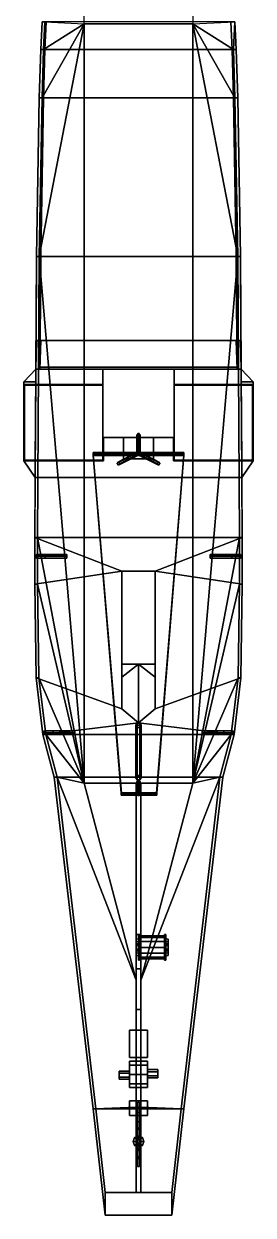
# Model space of a CAD drawing. Extents: x -5 to 5, y -40.2 to 40.4.
# Drawn here: x -5 to 5, y -40.2 to 12.2 of the extents above; entities that cross this region are included whole.
import ezdxf

# ---------------------------------------------------------------- set-up
doc = ezdxf.new("R2010")
doc.units = 0
doc.layers.get('0').update_dxf_attribs({"linetype": 'CONTINUOUS'})

msp = doc.modelspace()

# ---------------------------------------------------------------- linework, layer by layer
for points in [[(-2.39, 12.2, -3.11), (-2.39, 14.03, -2.84), (2.39, 14.03, -2.84), (2.39, 12.2, -3.11)], [(-2.39, 12.2, -3.11), (-2.39, -21.2, -3.26), (-2.39, -21.2, -3.26), (-4.36, 1.97)], [(-2.39, 12.2, -3.11), (-4.36, 1.97), (-4.36, 1.97), (-4.24, 8.94)], [(-4.12, 12.29), (-4.18, 11.07), (-4.3, 11.07, 2.47), (-4.24, 12.29, 2.54)], [(-4.24, 12.29, 3.49), (-4.24, 12.29, 2.54), (-4.3, 11.07, 2.47), (-4.3, 11.07, 3.36)], [(-4.12, 11.07, 3.36), (-4.06, 12.29, 3.49), (-4.24, 12.29, 3.49), (-4.3, 11.07, 3.36)], [(-2.39, 12.2, -3.11), (-4.24, 8.94), (-4.24, 8.94), (-4.18, 11.07)], [(-2.39, 12.2, -3.11), (-4.18, 11.07), (-4.18, 11.07), (-4.12, 12.29)], [(-4.06, 12.29, 2.54), (-4.12, 11.07, 2.47), (4.12, 11.07, 2.47), (4.06, 12.29, 2.54)], [(-4.12, 11.07, 2.47), (-4.06, 12.29, 2.54), (-4.06, 12.29, 3.49), (-4.12, 11.07, 3.36)], [(-2.39, -21.2, -3.26), (-2.39, 12.2, -3.11), (2.39, 12.2, -3.11), (2.39, -21.2, -3.26)], [(4.24, 12.29), (4.18, 11.07), (2.39, 12.2, -3.11)], [(4.36, 1.97), (2.39, -21.2, -3.26), (2.39, 12.2, -3.11)], [(4.24, 8.94), (4.36, 1.97), (2.39, 12.2, -3.11)], [(4.18, 11.07), (4.24, 8.94), (2.39, 12.2, -3.11)], [(4.06, 12.29, 3.49), (4.06, 12.29, 2.54), (4.12, 11.07, 2.47), (4.12, 11.07, 3.36)], [(4.3, 11.07, 3.36), (4.24, 12.29, 3.49), (4.06, 12.29, 3.49), (4.12, 11.07, 3.36)], [(4.3, 11.07, 2.47), (4.18, 11.07), (4.24, 12.29), (4.24, 12.29, 2.54)], [(4.3, 11.07, 2.47), (4.24, 12.29, 2.54), (4.24, 12.29, 3.49), (4.3, 11.07, 3.36)], [(-4.18, 11.07), (-4.24, 8.94), (-4.36, 8.94, 2.47), (-4.3, 11.07, 2.47)], [(-4.18, 8.94, 3.36), (-4.12, 11.07, 3.36), (-4.3, 11.07, 3.36), (-4.36, 8.94, 3.36)], [(-4.3, 11.07, 3.36), (-4.3, 11.07, 2.47), (-4.36, 8.94, 2.47), (-4.36, 8.94, 3.36)], [(-4.12, 11.07, 2.47), (-4.18, 8.94, 2.47), (4.18, 8.94, 2.47), (4.12, 11.07, 2.47)], [(-4.18, 8.94, 2.47), (-4.12, 11.07, 2.47), (-4.12, 11.07, 3.36), (-4.18, 8.94, 3.36)], [(4.36, 8.94, 3.36), (4.3, 11.07, 3.36), (4.12, 11.07, 3.36), (4.18, 8.94, 3.36)], [(4.12, 11.07, 3.36), (4.12, 11.07, 2.47), (4.18, 8.94, 2.47), (4.18, 8.94, 3.36)], [(4.36, 8.94, 2.47), (4.24, 8.94), (4.18, 11.07), (4.3, 11.07, 2.47)], [(4.36, 8.94, 2.47), (4.3, 11.07, 2.47), (4.3, 11.07, 3.36), (4.36, 8.94, 3.36)], [(-4.24, 8.94), (-4.36, 1.97), (-4.48, 1.97, 2.47), (-4.36, 8.94, 2.47)], [(-4.36, 8.94, 3.36), (-4.36, 8.94, 2.47), (-4.48, 1.97, 2.47), (-4.48, 1.97, 3.36)], [(-4.3, 1.97, 3.36), (-4.18, 8.94, 3.36), (-4.36, 8.94, 3.36), (-4.48, 1.97, 3.36)], [(-4.18, 8.94, 2.47), (-4.3, 1.97, 2.47), (4.3, 1.97, 2.47), (4.18, 8.94, 2.47)], [(-4.3, 1.97, 2.47), (-4.18, 8.94, 2.47), (-4.18, 8.94, 3.36), (-4.3, 1.97, 3.36)], [(4.48, 1.97, 3.36), (4.36, 8.94, 3.36), (4.18, 8.94, 3.36), (4.3, 1.97, 3.36)], [(4.18, 8.94, 3.36), (4.18, 8.94, 2.47), (4.3, 1.97, 2.47), (4.3, 1.97, 3.36)], [(4.48, 1.97, 2.47), (4.36, 1.97), (4.24, 8.94), (4.36, 8.94, 2.47)], [(4.48, 1.97, 2.47), (4.36, 8.94, 2.47), (4.36, 8.94, 3.36), (4.48, 1.97, 3.36)], [(-4.36, 1.97), (-4.44, -10.4), (-4.56, -10.4, 2.47), (-4.48, 1.97, 2.47)], [(-4.324, -1.73, 3.36), (-4.3, 1.97, 3.36), (-4.48, 1.97, 3.36), (-4.504, -1.73, 3.36)], [(-4.48, 1.97, 3.36), (-4.48, 1.97, 2.47), (-4.504, -1.73, 2.47), (-4.504, -1.73, 3.36)], [(-4.36, 1.97), (-2.39, -21.2, -3.26), (-2.39, -21.2, -3.26), (-4.44, -10.4)], [(-4.324, -1.73, 2.47), (-4.3, 1.97, 2.47), (-4.3, 1.97, 3.36), (-4.324, -1.73, 3.36)], [(-4.3, 1.97, 2.47), (-4.324, -1.73, 2.47), (4.324, -1.73, 2.47), (4.3, 1.97, 2.47)], [(4.44, -10.4), (2.39, -21.2, -3.26), (4.36, 1.97)], [(4.3, 1.97, 3.36), (4.3, 1.97, 2.47), (4.324, -1.73, 2.47), (4.324, -1.73, 3.36)], [(4.504, -1.73, 3.36), (4.48, 1.97, 3.36), (4.3, 1.97, 3.36), (4.324, -1.73, 3.36)], [(4.56, -10.4, 2.47), (4.44, -10.4), (4.36, 1.97), (4.48, 1.97, 2.47)], [(4.504, -1.73, 2.47), (4.48, 1.97, 2.47), (4.48, 1.97, 3.36), (4.504, -1.73, 3.36)], [(-4.48, -1.73, 3.36), (-4.504, -1.73, 2.47), (-4.511, -2.9, 2.47), (-4.511, -2.99, 4.05)], [(-4.331, -2.99, 4.05), (-4.3, -1.73, 3.36), (-4.48, -1.73, 3.36), (-4.511, -2.99, 4.05)], [(-4.504, -1.73, 3.36), (-4.504, -1.73, 2.47), (-4.324, -1.73, 2.47), (-4.324, -1.73, 3.36)], [(-4.324, -1.73, 2.47), (-4.331, -2.9, 2.47), (4.331, -2.9, 2.47), (4.324, -1.73, 2.47)], [(-4.331, -2.9, 2.47), (-4.324, -1.73, 2.47), (-4.3, -1.73, 3.36), (-4.331, -2.99, 4.05)], [(4.3, -1.73, 3.36), (4.324, -1.73, 2.47), (4.331, -2.9, 2.47), (4.331, -2.99, 4.05)], [(4.511, -2.99, 4.05), (4.48, -1.73, 3.36), (4.3, -1.73, 3.36), (4.331, -2.99, 4.05)], [(4.324, -1.73, 3.36), (4.324, -1.73, 2.47), (4.504, -1.73, 2.47), (4.504, -1.73, 3.36)], [(4.511, -2.9, 2.47), (4.504, -1.73, 2.47), (4.48, -1.73, 3.36), (4.511, -2.99, 4.05)], [(-5.04, -3.54, 4.4), (-4.511, -2.99, 4.4), (-4.511, -2.99, 4.4), (-4.515, -3.54, 4.4)], [(-4.511, -2.99, 4.48), (-4.511, -2.99, 4.4), (-5.04, -3.54, 4.4), (-5.04, -3.54, 4.48)], [(-4.515, -3.54, 4.48), (-4.511, -2.99, 4.48), (-4.511, -2.99, 4.48), (-5.04, -3.54, 4.48)], [(-4.511, -2.99, 4.05), (-4.511, -2.9, 2.47), (-4.543, -7.75, 2.47), (-4.543, -7.75, 4.4)], [(4.543, -7.75, 4.48), (4.511, -2.99, 4.48), (-4.511, -2.99, 4.48), (-4.543, -7.75, 4.48)], [(-4.543, -7.75, 4.4), (-4.511, -2.99, 4.4), (-4.511, -2.99, 4.05), (-4.543, -7.75, 4.4)], [(4.511, -2.99, 4.48), (4.511, -2.99, 4.05), (-4.511, -2.99, 4.05), (-4.511, -2.99, 4.48)], [(4.331, -2.99, 4.05), (4.331, -2.9, 2.47), (-4.331, -2.9, 2.47), (-4.331, -2.99, 4.05)], [(1.57, -5.99, 8.31), (1.57, -2.99, 8.31), (-1.57, -2.99, 8.31), (-1.57, -5.99, 8.31)], [(-1.57, -2.99, 8.31), (-1.57, -2.99, 4.48), (-1.57, -5.99, 4.48), (-1.57, -5.99, 8.31)], [(1.57, -2.99, 8.31), (1.57, -2.99, 4.48), (-1.57, -2.99, 4.48), (-1.57, -2.99, 8.31)], [(1.57, -5.99, 4.48), (1.57, -2.99, 4.48), (1.57, -2.99, 8.31), (1.57, -5.99, 8.31)], [(4.543, -7.75, 2.47), (4.511, -2.9, 2.47), (4.511, -2.99, 4.05), (4.543, -7.75, 4.4)], [(4.543, -7.75, 4.4), (4.511, -2.99, 4.05), (4.511, -2.99, 4.4), (4.543, -7.75, 4.4)], [(5.04, -3.54, 4.48), (4.511, -2.99, 4.48), (4.511, -2.99, 4.48), (4.515, -3.54, 4.48)], [(4.515, -3.54, 4.4), (4.511, -2.99, 4.4), (4.511, -2.99, 4.4), (5.04, -3.54, 4.4)], [(4.511, -2.99, 4.4), (4.511, -2.99, 4.48), (5.04, -3.54, 4.48), (5.04, -3.54, 4.4)], [(-5.04, -3.54, 4.48), (-5.04, -3.54, 4.4), (-5.04, -7.02, 4.4), (-5.04, -7.02, 4.48)], [(-4.538, -7.02, 4.48), (-4.515, -3.54, 4.48), (-5.04, -3.54, 4.48), (-5.04, -7.02, 4.48)], [(-5.04, -7.02, 4.4), (-5.04, -3.54, 4.4), (-4.515, -3.54, 4.4), (-4.538, -7.02, 4.4)], [(5.04, -7.02, 4.48), (5.04, -3.54, 4.48), (4.515, -3.54, 4.48), (4.538, -7.02, 4.48)], [(4.538, -7.02, 4.4), (4.515, -3.54, 4.4), (5.04, -3.54, 4.4), (5.04, -7.02, 4.4)], [(5.04, -3.54, 4.4), (5.04, -3.54, 4.48), (5.04, -7.02, 4.48), (5.04, -7.02, 4.4)], [(-1.57, -3.7, 4.99), (-1.57, -3.67, 4.99), (-5.04, -3.67, 4.99), (-5.01, -3.7, 4.99)], [(-1.57, -3.67, 4.99), (-1.57, -3.67, 4.48), (-5.04, -3.67, 4.48), (-5.04, -3.67, 4.99)], [(-5.04, -3.67, 4.99), (-5.04, -3.67, 4.48), (-5.04, -7.02, 4.48), (-5.04, -7.02, 4.99)], [(-5.01, -3.7, 4.99), (-5.04, -3.67, 4.99), (-5.04, -7.02, 4.99), (-5.01, -6.99, 4.99)], [(-5.01, -3.7, 4.99), (-5.01, -3.7, 4.48), (-1.57, -3.7, 4.48), (-1.57, -3.7, 4.99)], [(-5.01, -6.99, 4.99), (-5.01, -6.99, 4.48), (-5.01, -3.7, 4.48), (-5.01, -3.7, 4.99)], [(1.57, -3.67, 4.48), (1.57, -3.67, 4.99), (5.04, -3.67, 4.99), (5.04, -3.67, 4.48)], [(5.01, -3.7, 4.99), (5.04, -3.67, 4.99), (1.57, -3.67, 4.99), (1.57, -3.7, 4.99)], [(5.01, -3.7, 4.48), (5.01, -3.7, 4.99), (1.57, -3.7, 4.99), (1.57, -3.7, 4.48)], [(5.01, -6.99, 4.99), (5.04, -7.02, 4.99), (5.04, -3.67, 4.99), (5.01, -3.7, 4.99)], [(5.01, -6.99, 4.48), (5.01, -6.99, 4.99), (5.01, -3.7, 4.99), (5.01, -3.7, 4.48)], [(5.04, -3.67, 4.48), (5.04, -3.67, 4.99), (5.04, -7.02, 4.99), (5.04, -7.02, 4.48)], [(-1.57, -5.99, 8.31), (-1.57, -5.99, 4.48), (-0.66, -5.99, 4.48), (-0.66, -5.99, 8.31)], [(-1.54, -5.99, 4.99), (-1.57, -5.99, 4.99), (-1.57, -6.99, 4.99), (-1.54, -7.02, 4.99)], [(-1.57, -5.99, 4.99), (-1.57, -5.99, 4.48), (-1.57, -6.99, 4.48), (-1.57, -6.99, 4.99)], [(-1.54, -7.02, 4.99), (-1.54, -7.02, 4.48), (-1.54, -5.99, 4.48), (-1.54, -5.99, 4.99)], [(-0.66, -5.99, 8.31), (-0.66, -5.99, 4.48), (-0.66, -6.94, 4.48), (-0.66, -6.94, 8.31)], [(0.66, -6.94, 8.31), (0.66, -5.99, 8.31), (-0.66, -5.99, 8.31), (-0.66, -6.94, 8.31)], [(-0.035, -5.819, 8.31), (-0.07, -5.88, 8.31), (-0.07, -6.68, 14.68), (-0.035, -6.619, 14.68)], [(-0.07, -5.88, 8.31), (-0.035, -5.941, 8.31), (-0.035, -6.741, 14.68), (-0.07, -6.68, 14.68)], [(0.035, -5.819, 8.31), (-0.035, -5.819, 8.31), (-0.035, -6.619, 14.68), (0.035, -6.619, 14.68)], [(-0.035, -5.941, 8.31), (0.035, -5.941, 8.31), (0.035, -6.741, 14.68), (-0.035, -6.741, 14.68)], [(0.07, -5.88, 8.31), (0.035, -5.819, 8.31), (0.035, -6.619, 14.68), (0.07, -6.68, 14.68)], [(0.035, -5.941, 8.31), (0.07, -5.88, 8.31), (0.07, -6.68, 14.68), (0.035, -6.741, 14.68)], [(0.66, -5.99, 8.31), (0.66, -5.99, 4.48), (1.57, -5.99, 4.48), (1.57, -5.99, 8.31)], [(0.66, -6.94, 4.48), (0.66, -5.99, 4.48), (0.66, -5.99, 8.31), (0.66, -6.94, 8.31)], [(1.54, -7.02, 4.48), (1.54, -7.02, 4.99), (1.54, -5.99, 4.99), (1.54, -5.99, 4.48)], [(1.54, -7.02, 4.99), (1.57, -6.99, 4.99), (1.57, -5.99, 4.99), (1.54, -5.99, 4.99)], [(1.57, -5.99, 4.48), (1.57, -5.99, 4.99), (1.57, -6.99, 4.99), (1.57, -6.99, 4.48)], [(-2, -6.66, 13.7), (-2, -6.72, 13.76), (2, -6.72, 13.76), (2, -6.66, 13.7)], [(-2, -6.72, 13.64), (-2, -6.66, 13.7), (2, -6.66, 13.7), (2, -6.72, 13.64)], [(-2, -6.66, 13.7), (-2, -6.72, 13.64), (-2, -6.78, 13.7), (-2, -6.72, 13.76)], [(-2, -6.72, 13.76), (-2, -6.78, 13.7), (2, -6.78, 13.7), (2, -6.72, 13.76)], [(-2, -6.78, 13.7), (-2, -6.72, 13.64), (2, -6.72, 13.64), (2, -6.78, 13.7)], [(-0.76, -21.64, 9.59), (-0.75, -21.64, 9.6), (-1.99, -6.77, 13.709), (-2, -6.77, 13.7)], [(-0.75, -21.64, 9.58), (-0.76, -21.64, 9.59), (-2, -6.77, 13.7), (-1.99, -6.77, 13.691)], [(-0.75, -21.64, 9.6), (-0.75, -21.64, 9.58), (-1.99, -6.77, 13.691), (-1.99, -6.77, 13.709)], [(-0.915, -7.079, 4.48), (-0.95, -7.14, 4.48), (-0.14, -6.72, 13.7), (-0.105, -6.659, 13.7)], [(-0.95, -7.14, 4.48), (-0.915, -7.201, 4.48), (-0.105, -6.781, 13.7), (-0.14, -6.72, 13.7)], [(-0.845, -7.079, 4.48), (-0.915, -7.079, 4.48), (-0.105, -6.659, 13.7), (-0.035, -6.659, 13.7)], [(-0.915, -7.201, 4.48), (-0.845, -7.201, 4.48), (-0.035, -6.781, 13.7), (-0.105, -6.781, 13.7)], [(-0.81, -7.14, 4.48), (-0.845, -7.079, 4.48), (-0.035, -6.659, 13.7), (0, -6.72, 13.7)], [(-0.845, -7.201, 4.48), (-0.81, -7.14, 4.48), (0, -6.72, 13.7), (-0.035, -6.781, 13.7)], [(-0.07, -6.68, 14.68), (0.07, -6.68, 14.68), (0.035, -6.619, 14.68), (-0.035, -6.619, 14.68)], [(-0.035, -6.741, 14.68), (0.035, -6.741, 14.68), (0.07, -6.68, 14.68), (-0.07, -6.68, 14.68)], [(0.845, -7.079, 4.48), (0.81, -7.14, 4.48), (0, -6.72, 13.7), (0.035, -6.659, 13.7)], [(0.81, -7.14, 4.48), (0.845, -7.201, 4.48), (0.035, -6.781, 13.7), (0, -6.72, 13.7)], [(0.915, -7.079, 4.48), (0.845, -7.079, 4.48), (0.035, -6.659, 13.7), (0.105, -6.659, 13.7)], [(0.845, -7.201, 4.48), (0.915, -7.201, 4.48), (0.105, -6.781, 13.7), (0.035, -6.781, 13.7)], [(0.95, -7.14, 4.48), (0.915, -7.079, 4.48), (0.105, -6.659, 13.7), (0.14, -6.72, 13.7)], [(0.915, -7.201, 4.48), (0.95, -7.14, 4.48), (0.14, -6.72, 13.7), (0.105, -6.781, 13.7)], [(0.79, -21.64, 9.59), (0.8, -21.64, 9.6), (2, -6.77, 13.709), (1.99, -6.77, 13.7)], [(0.8, -21.64, 9.58), (0.79, -21.64, 9.59), (1.99, -6.77, 13.7), (2, -6.77, 13.691)], [(0.8, -21.64, 9.6), (0.8, -21.64, 9.58), (2, -6.77, 13.691), (2, -6.77, 13.709)], [(2, -6.72, 13.76), (2, -6.78, 13.7), (2, -6.72, 13.64), (2, -6.66, 13.7)], [(-1.54, -7.02, 4.99), (-1.57, -6.99, 4.99), (-5.01, -6.99, 4.99), (-5.04, -7.02, 4.99)], [(-4.543, -7.75, 4.4), (-5.04, -7.02, 4.4), (-4.538, -7.02, 4.4), (-4.543, -7.75, 4.4)], [(-5.04, -7.02, 4.48), (-5.04, -7.02, 4.4), (-4.543, -7.75, 4.4), (-4.543, -7.75, 4.48)], [(-4.543, -7.75, 4.48), (-4.538, -7.02, 4.48), (-5.04, -7.02, 4.48), (-4.543, -7.75, 4.48)], [(-5.04, -7.02, 4.99), (-5.04, -7.02, 4.48), (-1.54, -7.02, 4.48), (-1.54, -7.02, 4.99)], [(-1.57, -6.99, 4.99), (-1.57, -6.99, 4.48), (-5.01, -6.99, 4.48), (-5.01, -6.99, 4.99)], [(-0.66, -6.94, 8.31), (-0.66, -6.94, 4.48), (0.66, -6.94, 4.48), (0.66, -6.94, 8.31)], [(5.04, -7.02, 4.99), (5.01, -6.99, 4.99), (1.57, -6.99, 4.99), (1.54, -7.02, 4.99)], [(5.04, -7.02, 4.48), (5.04, -7.02, 4.99), (1.54, -7.02, 4.99), (1.54, -7.02, 4.48)], [(1.57, -6.99, 4.48), (1.57, -6.99, 4.99), (5.01, -6.99, 4.99), (5.01, -6.99, 4.48)], [(4.543, -7.75, 4.4), (4.538, -7.02, 4.4), (5.04, -7.02, 4.4), (4.543, -7.75, 4.4)], [(4.543, -7.75, 4.48), (5.04, -7.02, 4.48), (4.538, -7.02, 4.48), (4.543, -7.75, 4.48)], [(5.04, -7.02, 4.4), (5.04, -7.02, 4.48), (4.543, -7.75, 4.48), (4.543, -7.75, 4.4)], [(-4.543, -7.75, 2.47), (-4.56, -10.4, 2.47), (4.56, -10.4, 2.47), (4.543, -7.75, 2.47)], [(-4.543, -7.75, 4.4), (-4.543, -7.75, 2.47), (4.543, -7.75, 2.47), (4.543, -7.75, 4.4)], [(4.543, -7.75, 4.4), (4.543, -7.75, 4.48), (-4.543, -7.75, 4.48), (-4.543, -7.75, 4.4)], [(-4.44, -10.4), (-4.44, -12.45), (-4.56, -12.45, 2.47), (-4.56, -10.4, 2.47)], [(-4.56, -10.4, 2.47), (-0.73, -11.88, 2.47), (0.73, -11.88, 2.47), (4.56, -10.4, 2.47)], [(-4.56, -10.4, 2.47), (-4.56, -12.45, 2.47), (-0.73, -11.88, 2.47)], [(-4.44, -10.4), (-2.39, -21.2, -3.26), (-2.39, -21.2, -3.26), (-4.44, -12.45)], [(0.73, -11.88, 2.47), (0.73, -11.88, 2.47), (4.56, -12.45, 2.47), (4.56, -10.4, 2.47)], [(4.44, -12.45), (2.39, -21.2, -3.26), (4.44, -10.4)], [(4.56, -12.45, 2.47), (4.44, -12.45), (4.44, -10.4), (4.56, -10.4, 2.47)], [(-4.48, -11.14, 2.47), (-4.56, -11.22, 2.47), (-4.56, -11.22, 4.47), (-4.48, -11.14, 4.47)], [(-4.48, -11.14, 4.47), (-4.56, -11.22, 4.47), (-4.1, -11.22, 5.09), (-4.1, -11.14, 5.01)], [(-4.56, -11.22, 2.47), (-4.48, -11.3, 2.47), (-4.48, -11.3, 4.47), (-4.56, -11.22, 4.47)], [(-4.56, -11.22, 4.47), (-4.48, -11.3, 4.47), (-4.1, -11.3, 5.01), (-4.1, -11.22, 5.09)], [(-4.4, -11.22, 2.47), (-4.48, -11.14, 2.47), (-4.48, -11.14, 4.47), (-4.4, -11.22, 4.47)], [(-4.4, -11.22, 4.47), (-4.48, -11.14, 4.47), (-4.1, -11.14, 5.01), (-4.1, -11.22, 4.93)], [(-4.48, -11.3, 2.47), (-4.4, -11.22, 2.47), (-4.4, -11.22, 4.47), (-4.48, -11.3, 4.47)], [(-4.48, -11.3, 4.47), (-4.4, -11.22, 4.47), (-4.1, -11.22, 4.93), (-4.1, -11.3, 5.01)], [(-3.15, -11.14, 5.37), (-3.15, -11.22, 5.29), (-4.1, -11.22, 4.93), (-4.1, -11.14, 5.01)], [(-3.15, -11.22, 5.45), (-3.15, -11.14, 5.37), (-4.1, -11.14, 5.01), (-4.1, -11.22, 5.09)], [(-3.15, -11.3, 5.37), (-3.15, -11.22, 5.45), (-4.1, -11.22, 5.09), (-4.1, -11.3, 5.01)], [(-3.15, -11.22, 5.29), (-3.15, -11.3, 5.37), (-4.1, -11.3, 5.01), (-4.1, -11.22, 4.93)], [(-3.15, -11.3, 5.37), (-3.15, -11.22, 5.29), (-3.15, -11.14, 5.37), (-3.15, -11.22, 5.45)], [(3.15, -11.22, 5.29), (3.15, -11.14, 5.37), (4.1, -11.14, 5.01), (4.1, -11.22, 4.93)], [(3.15, -11.14, 5.37), (3.15, -11.22, 5.45), (4.1, -11.22, 5.09), (4.1, -11.14, 5.01)], [(3.15, -11.14, 5.37), (3.15, -11.22, 5.29), (3.15, -11.3, 5.37), (3.15, -11.22, 5.45)], [(3.15, -11.22, 5.45), (3.15, -11.3, 5.37), (4.1, -11.3, 5.01), (4.1, -11.22, 5.09)], [(3.15, -11.3, 5.37), (3.15, -11.22, 5.29), (4.1, -11.22, 4.93), (4.1, -11.3, 5.01)], [(4.56, -11.22, 4.47), (4.48, -11.14, 4.47), (4.1, -11.14, 5.01), (4.1, -11.22, 5.09)], [(4.48, -11.14, 4.47), (4.4, -11.22, 4.47), (4.1, -11.22, 4.93), (4.1, -11.14, 5.01)], [(4.4, -11.22, 4.47), (4.48, -11.3, 4.47), (4.1, -11.3, 5.01), (4.1, -11.22, 4.93)], [(4.48, -11.3, 4.47), (4.56, -11.22, 4.47), (4.1, -11.22, 5.09), (4.1, -11.3, 5.01)], [(4.48, -11.14, 2.47), (4.4, -11.22, 2.47), (4.4, -11.22, 4.47), (4.48, -11.14, 4.47)], [(4.4, -11.22, 2.47), (4.48, -11.3, 2.47), (4.48, -11.3, 4.47), (4.4, -11.22, 4.47)], [(4.56, -11.22, 2.47), (4.48, -11.14, 2.47), (4.48, -11.14, 4.47), (4.56, -11.22, 4.47)], [(4.48, -11.3, 2.47), (4.56, -11.22, 2.47), (4.56, -11.22, 4.47), (4.48, -11.3, 4.47)], [(-4.56, -12.45, 2.47), (-4.5, -16.57, 2.47), (-0.73, -17.93, 2.47), (-0.73, -11.88, 2.47)], [(-0.73, -11.88, 4.48), (-0.73, -11.88, 2.47), (-0.73, -17.93, 2.47), (-0.73, -17.93, 4.48)], [(0.73, -11.88, 4.48), (0.73, -11.88, 2.47), (-0.73, -11.88, 2.47), (-0.73, -11.88, 4.48)], [(0.73, -15.96, 4.48), (0.73, -11.88, 4.48), (-0.73, -11.88, 4.48), (-0.73, -15.96, 4.48)], [(0.73, -17.93, 2.47), (0.73, -11.88, 2.47), (0.73, -11.88, 4.48), (0.73, -17.93, 4.48)], [(0.73, -17.93, 2.47), (4.5, -16.57, 2.47), (4.56, -12.45, 2.47), (0.73, -11.88, 2.47)], [(-4.44, -12.45), (-4.38, -16.57), (-4.5, -16.57, 2.47), (-4.56, -12.45, 2.47)], [(-4.44, -12.45), (-2.39, -21.2, -3.26), (-2.39, -21.2, -3.26), (-4.38, -16.57)], [(4.38, -16.57), (2.39, -21.2, -3.26), (4.44, -12.45)], [(4.5, -16.57, 2.47), (4.38, -16.57), (4.44, -12.45), (4.56, -12.45, 2.47)], [(-0.73, -16.54, 7.33), (-0.73, -17.93, 7.33), (0, -18.55, 7.33), (0, -15.96, 7.33)], [(0, -15.96, 7.33), (0, -15.96, 4.48), (-0.73, -16.54, 4.48), (-0.73, -16.54, 7.33)], [(-0.73, -16.54, 4.48), (0, -15.96, 4.48), (-0.73, -15.96, 4.48)], [(0.73, -17.93, 7.33), (0.73, -16.54, 7.33), (0, -15.96, 7.33), (0, -18.55, 7.33)], [(0.73, -16.54, 7.33), (0.73, -16.54, 4.48), (0, -15.96, 4.48), (0, -15.96, 7.33)], [(0.73, -16.54, 4.48), (0.73, -15.96, 4.48), (0, -15.96, 4.48)], [(-4.5, -16.57, 2.47), (-4.2, -19.06, 2.47), (0, -18.55, 2.47), (-0.73, -17.93, 2.47)], [(-4.38, -16.57), (-4.08, -19.06), (-4.2, -19.06, 2.47), (-4.5, -16.57, 2.47)], [(-4.38, -16.57), (-2.39, -21.2, -3.26), (-2.39, -21.2, -3.26), (-4.08, -19.06)], [(-0.73, -16.54, 4.48), (-0.73, -17.93, 4.48), (-0.73, -17.93, 7.33), (-0.73, -16.54, 7.33)], [(0, -18.55, 2.47), (4.2, -19.06, 2.47), (4.5, -16.57, 2.47), (0.73, -17.93, 2.47)], [(0.73, -17.93, 4.48), (0.73, -16.54, 4.48), (0.73, -16.54, 7.33), (0.73, -17.93, 7.33)], [(4.08, -19.06), (2.39, -21.2, -3.26), (4.38, -16.57)], [(4.2, -19.06, 2.47), (4.08, -19.06), (4.38, -16.57), (4.5, -16.57, 2.47)], [(-0.73, -17.93, 7.33), (-0.73, -17.93, 2.47), (0, -18.55, 2.47), (0, -18.55, 7.33)], [(0, -18.55, 7.33), (0, -18.55, 2.47), (0.73, -17.93, 2.47), (0.73, -17.93, 7.33)], [(4.2, -19.06, 2.47), (0, -18.55, 2.47), (0, -18.55, 2.47), (-4.2, -19.06, 2.47)], [(-0.055, -20.865, 4.51), (-0.11, -20.96, 4.51), (-0.11, -18.65, 6.62), (-0.055, -18.555, 6.62)], [(-0.055, -18.555, 6.62), (-0.11, -18.65, 6.62), (-0.11, -18.65, 7.74), (-0.055, -18.555, 7.74)], [(-0.11, -18.65, 7.74), (0.11, -18.65, 7.74), (0.055, -18.555, 7.74), (-0.055, -18.555, 7.74)], [(-0.11, -20.96, 4.51), (-0.055, -21.055, 4.51), (-0.055, -18.745, 6.62), (-0.11, -18.65, 6.62)], [(-0.11, -18.65, 6.62), (-0.055, -18.745, 6.62), (-0.055, -18.745, 7.74), (-0.11, -18.65, 7.74)], [(-0.055, -18.745, 7.74), (0.055, -18.745, 7.74), (0.11, -18.65, 7.74), (-0.11, -18.65, 7.74)], [(0.055, -20.865, 4.51), (-0.055, -20.865, 4.51), (-0.055, -18.555, 6.62), (0.055, -18.555, 6.62)], [(0.055, -18.555, 6.62), (-0.055, -18.555, 6.62), (-0.055, -18.555, 7.74), (0.055, -18.555, 7.74)], [(-0.055, -21.055, 4.51), (0.055, -21.055, 4.51), (0.055, -18.745, 6.62), (-0.055, -18.745, 6.62)], [(-0.055, -18.745, 6.62), (0.055, -18.745, 6.62), (0.055, -18.745, 7.74), (-0.055, -18.745, 7.74)], [(0.11, -20.96, 4.51), (0.055, -20.865, 4.51), (0.055, -18.555, 6.62), (0.11, -18.65, 6.62)], [(0.11, -18.65, 6.62), (0.055, -18.555, 6.62), (0.055, -18.555, 7.74), (0.11, -18.65, 7.74)], [(0.055, -21.055, 4.51), (0.11, -20.96, 4.51), (0.11, -18.65, 6.62), (0.055, -18.745, 6.62)], [(0.055, -18.745, 6.62), (0.11, -18.65, 6.62), (0.11, -18.65, 7.74), (0.055, -18.745, 7.74)], [(-4.13, -18.9, 4.47), (-4.21, -18.98, 4.47), (-3.75, -18.98, 5.09), (-3.75, -18.9, 5.01)], [(-4.13, -18.9, 2.47), (-4.21, -18.98, 2.47), (-4.21, -18.98, 4.47), (-4.13, -18.9, 4.47)], [(-4.21, -18.98, 2.47), (-4.13, -19.06, 2.47), (-4.13, -19.06, 4.47), (-4.21, -18.98, 4.47)], [(-4.21, -18.98, 4.47), (-4.13, -19.06, 4.47), (-3.75, -19.06, 5.01), (-3.75, -18.98, 5.09)], [(3.7, -20.93, 4.28), (4.2, -19.06, 2.47), (-4.2, -19.06, 2.47), (-3.7, -20.93, 4.28)], [(-4.2, -19.06, 2.47), (-4.08, -19.06), (-3.58, -20.93), (-3.7, -20.93, 4.28)], [(-4.05, -18.98, 4.47), (-4.13, -18.9, 4.47), (-3.75, -18.9, 5.01), (-3.75, -18.98, 4.93)], [(-4.05, -18.98, 2.47), (-4.13, -18.9, 2.47), (-4.13, -18.9, 4.47), (-4.05, -18.98, 4.47)], [(-4.13, -19.06, 2.47), (-4.05, -18.98, 2.47), (-4.05, -18.98, 4.47), (-4.13, -19.06, 4.47)], [(-4.13, -19.06, 4.47), (-4.05, -18.98, 4.47), (-3.75, -18.98, 4.93), (-3.75, -19.06, 5.01)], [(-4.08, -19.06), (-2.39, -21.2, -3.26), (-2.39, -21.2, -3.26), (-3.58, -20.93)], [(-2.8, -18.9, 5.37), (-2.8, -18.98, 5.29), (-3.75, -18.98, 4.93), (-3.75, -18.9, 5.01)], [(-2.8, -18.98, 5.45), (-2.8, -18.9, 5.37), (-3.75, -18.9, 5.01), (-3.75, -18.98, 5.09)], [(-2.8, -19.06, 5.37), (-2.8, -18.98, 5.45), (-3.75, -18.98, 5.09), (-3.75, -19.06, 5.01)], [(-2.8, -18.98, 5.29), (-2.8, -19.06, 5.37), (-3.75, -19.06, 5.01), (-3.75, -18.98, 4.93)], [(-2.8, -19.06, 5.37), (-2.8, -18.98, 5.29), (-2.8, -18.9, 5.37), (-2.8, -18.98, 5.45)], [(3.58, -20.93), (2.39, -21.2, -3.26), (4.08, -19.06)], [(2.8, -18.9, 5.37), (2.8, -18.98, 5.29), (2.8, -19.06, 5.37), (2.8, -18.98, 5.45)], [(2.8, -18.98, 5.29), (2.8, -18.9, 5.37), (3.75, -18.9, 5.01), (3.75, -18.98, 4.93)], [(2.8, -18.9, 5.37), (2.8, -18.98, 5.45), (3.75, -18.98, 5.09), (3.75, -18.9, 5.01)], [(2.8, -18.98, 5.45), (2.8, -19.06, 5.37), (3.75, -19.06, 5.01), (3.75, -18.98, 5.09)], [(2.8, -19.06, 5.37), (2.8, -18.98, 5.29), (3.75, -18.98, 4.93), (3.75, -19.06, 5.01)], [(3.58, -20.93), (4.08, -19.06), (4.2, -19.06, 2.47), (3.7, -20.93, 4.28)], [(4.21, -18.98, 4.47), (4.13, -18.9, 4.47), (3.75, -18.9, 5.01), (3.75, -18.98, 5.09)], [(4.13, -18.9, 4.47), (4.05, -18.98, 4.47), (3.75, -18.98, 4.93), (3.75, -18.9, 5.01)], [(4.05, -18.98, 4.47), (4.13, -19.06, 4.47), (3.75, -19.06, 5.01), (3.75, -18.98, 4.93)], [(4.13, -19.06, 4.47), (4.21, -18.98, 4.47), (3.75, -18.98, 5.09), (3.75, -19.06, 5.01)], [(4.13, -18.9, 2.47), (4.05, -18.98, 2.47), (4.05, -18.98, 4.47), (4.13, -18.9, 4.47)], [(4.05, -18.98, 2.47), (4.13, -19.06, 2.47), (4.13, -19.06, 4.47), (4.05, -18.98, 4.47)], [(4.21, -18.98, 2.47), (4.13, -18.9, 2.47), (4.13, -18.9, 4.47), (4.21, -18.98, 4.47)], [(4.13, -19.06, 2.47), (4.21, -18.98, 2.47), (4.21, -18.98, 4.47), (4.13, -19.06, 4.47)], [(-3.7, -20.93, 4.28), (-2, -35.53, 4.28), (2, -35.53, 4.28), (3.7, -20.93, 4.28)], [(-3.58, -20.93), (-1.88, -35.53), (-2, -35.53, 4.28), (-3.7, -20.93, 4.28)], [(-3.58, -20.93), (-0.1, -29.86, -1.64), (-0.1, -35.45, -0.67), (-1.88, -35.53)], [(-3.58, -20.93), (-2.39, -21.2, -3.26), (-0.1, -29.86, -1.64), (-3.58, -20.93)], [(-0.055, -20.865, 4.28), (-0.11, -20.96, 4.28), (-0.11, -20.96, 4.51), (-0.055, -20.865, 4.51)], [(-0.11, -20.96, 4.28), (-0.055, -21.055, 4.28), (-0.055, -21.055, 4.51), (-0.11, -20.96, 4.51)], [(0.055, -20.865, 4.28), (-0.055, -20.865, 4.28), (-0.055, -20.865, 4.51), (0.055, -20.865, 4.51)], [(0.11, -20.96, 4.28), (0.055, -20.865, 4.28), (0.055, -20.865, 4.51), (0.11, -20.96, 4.51)], [(0.055, -21.055, 4.28), (0.11, -20.96, 4.28), (0.11, -20.96, 4.51), (0.055, -21.055, 4.51)], [(0.1, -35.45, -0.67), (0.1, -29.86, -1.64), (3.58, -20.93), (1.88, -35.53)], [(0.1, -29.86, -1.64), (2.39, -21.2, -3.26), (3.58, -20.93)], [(2, -35.53, 4.28), (1.88, -35.53), (3.58, -20.93), (3.7, -20.93, 4.28)], [(-0.1, -29.86, -1.64), (-2.39, -21.2, -3.26), (-0.1, -21.2, -3.26), (-0.1, -29.86, -1.64)], [(-0.1, -27.85, -3.32), (-0.1, -21.2, -3.26), (0.1, -21.2, -3.26), (0.1, -27.85, -3.32)], [(-0.1, -21.2, -3.26), (-0.1, -21.2, -3.26), (-0.1, -27.85, -3.32), (-0.1, -29.86, -1.64)], [(-0.035, -21.059, 4.28), (-0.07, -21.12, 4.28), (-0.07, -21.68, 9.58), (-0.035, -21.619, 9.58)], [(-0.07, -21.12, 4.28), (-0.035, -21.181, 4.28), (-0.035, -21.619, 8.433), (-0.07, -21.68, 9.58)], [(-0.055, -21.055, 4.28), (0.055, -21.055, 4.28), (0.055, -21.055, 4.51), (-0.055, -21.055, 4.51)], [(0.035, -21.059, 4.28), (-0.035, -21.059, 4.28), (-0.035, -21.619, 9.58), (0.035, -21.619, 9.58)], [(-0.035, -21.181, 4.28), (0.035, -21.181, 4.28), (0.035, -21.619, 8.433), (-0.035, -21.619, 8.433)], [(0.07, -21.12, 4.28), (0.035, -21.059, 4.28), (0.035, -21.619, 9.58), (0.07, -21.68, 9.58)], [(0.035, -21.181, 4.28), (0.07, -21.12, 4.28), (0.07, -21.68, 9.58), (0.035, -21.619, 8.433)], [(0.1, -29.86, -1.64), (0.1, -21.2, -3.26), (2.39, -21.2, -3.26), (0.1, -29.86, -1.64)], [(0.1, -27.85, -3.32), (0.1, -21.2, -3.26), (0.1, -21.2, -3.26), (0.1, -29.86, -1.64)], [(-0.76, -21.63, 9.59), (-0.76, -21.655, 9.633), (0.8, -21.655, 9.633), (0.8, -21.63, 9.59)], [(-0.76, -21.655, 9.547), (-0.76, -21.63, 9.59), (0.8, -21.63, 9.59), (0.8, -21.655, 9.547)], [(-0.76, -21.63, 9.59), (-0.76, -21.73, 9.59), (-0.76, -21.705, 9.633), (-0.76, -21.655, 9.633)], [(-0.76, -21.655, 9.547), (-0.76, -21.705, 9.547), (-0.76, -21.73, 9.59), (-0.76, -21.63, 9.59)], [(-0.76, -21.655, 9.633), (-0.76, -21.705, 9.633), (0.8, -21.705, 9.633), (0.8, -21.655, 9.633)], [(-0.76, -21.705, 9.547), (-0.76, -21.655, 9.547), (0.8, -21.655, 9.547), (0.8, -21.705, 9.547)], [(-0.76, -21.705, 9.633), (-0.76, -21.73, 9.59), (0.8, -21.73, 9.59), (0.8, -21.705, 9.633)], [(-0.76, -21.73, 9.59), (-0.76, -21.705, 9.547), (0.8, -21.705, 9.547), (0.8, -21.73, 9.59)], [(-0.035, -21.619, 4.28), (-0.07, -21.68, 4.28), (-0.07, -21.68, 9.93), (-0.035, -21.619, 9.93)], [(-0.035, -21.619, 9.93), (-0.07, -21.68, 9.93), (-0.035, -21.741, 9.93), (0.035, -21.619, 9.93)], [(-0.07, -21.68, 4.28), (-0.035, -21.741, 4.28), (-0.035, -21.741, 9.93), (-0.07, -21.68, 9.93)], [(0.035, -21.619, 4.28), (-0.035, -21.619, 4.28), (-0.035, -21.619, 9.93), (0.035, -21.619, 9.93)], [(0.035, -21.619, 9.93), (-0.035, -21.741, 9.93), (0.035, -21.741, 9.93), (0.07, -21.68, 9.93)], [(-0.035, -21.741, 4.28), (0.035, -21.741, 4.28), (0.035, -21.741, 9.93), (-0.035, -21.741, 9.93)], [(0.07, -21.68, 4.28), (0.035, -21.619, 4.28), (0.035, -21.619, 9.93), (0.07, -21.68, 9.93)], [(0.035, -21.741, 4.28), (0.07, -21.68, 4.28), (0.07, -21.68, 9.93), (0.035, -21.741, 9.93)], [(0.8, -21.655, 9.633), (0.8, -21.705, 9.633), (0.8, -21.73, 9.59), (0.8, -21.63, 9.59)], [(0.8, -21.63, 9.59), (0.8, -21.73, 9.59), (0.8, -21.705, 9.547), (0.8, -21.655, 9.547)], [(-0.1, -29.37, -2.87), (-0.1, -27.85, -3.32), (0.1, -27.85, -3.32), (0.1, -29.37, -2.87)], [(-0.1, -29.86, -1.64), (-0.1, -27.85, -3.32), (-0.1, -29.37, -2.87), (-0.1, -31.16, -1.414)], [(0, -28.279, 5.007), (0, -28.06, 4.28), (-0.1, -28.06, 4.28), (-0.1, -28.279, 5.007)], [(-0.1, -28.06, 4.28), (-0.1, -28.17, 4.28), (-0.1, -28.34, 4.901), (-0.1, -28.279, 5.007)], [(-0.1, -28.34, 4.901), (-0.1, -28.17, 4.28), (0, -28.17, 4.28), (0, -28.34, 4.901)], [(-0.1, -28.26, 5.04), (-0.1, -28.34, 5.179), (0, -28.34, 5.179), (0, -28.26, 5.04)], [(-0.1, -28.279, 5.007), (-0.1, -28.26, 5.04), (0, -28.26, 5.04), (0, -28.279, 5.007)], [(-0.1, -28.58, 5.04), (-0.1, -28.26, 5.04), (-0.1, -28.34, 4.901), (-0.1, -28.5, 4.901)], [(-0.1, -28.5, 5.179), (-0.1, -28.34, 5.179), (-0.1, -28.26, 5.04), (-0.1, -28.58, 5.04)], [(0, -27.85, 5.04), (0, -28.017, 5.443), (0.05, -28.017, 5.443), (0.05, -27.85, 5.04)], [(0, -28.017, 4.637), (0, -27.85, 5.04), (0.05, -27.85, 5.04), (0.05, -28.017, 4.637)], [(0, -27.85, 5.04), (0, -28.823, 4.637), (0, -28.99, 5.04), (0, -28.017, 5.443)], [(0, -28.017, 4.637), (0, -28.42, 4.47), (0, -28.823, 4.637), (0, -27.85, 5.04)], [(0, -28.017, 5.443), (0, -28.42, 5.61), (0.05, -28.42, 5.61), (0.05, -28.017, 5.443)], [(0, -28.42, 4.47), (0, -28.017, 4.637), (0.05, -28.017, 4.637), (0.05, -28.42, 4.47)], [(0, -28.017, 5.443), (0, -28.99, 5.04), (0, -28.823, 5.443), (0, -28.42, 5.61)], [(0, -28.34, 4.901), (0, -28.17, 4.28), (0, -28.06, 4.28), (0, -28.279, 5.007)], [(0.05, -28.99, 5.04), (0.05, -28.017, 4.637), (0.05, -27.85, 5.04), (0.05, -28.823, 5.443)], [(0.05, -28.823, 5.443), (0.05, -27.85, 5.04), (0.05, -28.017, 5.443), (0.05, -28.42, 5.61)], [(0.05, -27.92, 5.04), (0.05, -27.987, 5.29), (1.15, -27.987, 5.29), (1.15, -27.92, 5.04)], [(0.05, -27.987, 4.79), (0.05, -27.92, 5.04), (1.15, -27.92, 5.04), (1.15, -27.987, 4.79)], [(0.05, -27.987, 5.29), (0.05, -28.17, 5.473), (1.15, -28.17, 5.473), (1.15, -27.987, 5.29)], [(0.05, -28.17, 4.607), (0.05, -27.987, 4.79), (1.15, -27.987, 4.79), (1.15, -28.17, 4.607)], [(0.05, -28.823, 4.637), (0.05, -28.42, 4.47), (0.05, -28.017, 4.637), (0.05, -28.99, 5.04)], [(0.05, -28.17, 5.473), (0.05, -28.42, 5.54), (1.15, -28.42, 5.54), (1.15, -28.17, 5.473)], [(0.05, -28.42, 4.54), (0.05, -28.17, 4.607), (1.15, -28.17, 4.607), (1.15, -28.42, 4.54)], [(0.1, -29.37, -2.87), (0.1, -27.85, -3.32), (0.1, -29.86, -1.64), (0.1, -31.16, -1.414)], [(1.15, -28.017, 4.637), (1.15, -28.42, 4.47), (1.15, -28.823, 4.637), (1.15, -27.85, 5.04)], [(1.15, -27.85, 5.04), (1.15, -28.823, 4.637), (1.15, -28.99, 5.04), (1.15, -28.017, 5.443)], [(1.15, -28.017, 4.637), (1.15, -27.85, 5.04), (1.2, -27.85, 5.04), (1.2, -28.017, 4.637)], [(1.15, -27.85, 5.04), (1.15, -28.017, 5.443), (1.2, -28.017, 5.443), (1.2, -27.85, 5.04)], [(1.15, -28.017, 5.443), (1.15, -28.99, 5.04), (1.15, -28.823, 5.443), (1.15, -28.42, 5.61)], [(1.15, -28.42, 4.47), (1.15, -28.017, 4.637), (1.2, -28.017, 4.637), (1.2, -28.42, 4.47)], [(1.15, -28.017, 5.443), (1.15, -28.42, 5.61), (1.2, -28.42, 5.61), (1.2, -28.017, 5.443)], [(1.2, -28.99, 5.04), (1.2, -28.017, 4.637), (1.2, -27.85, 5.04), (1.2, -28.823, 5.443)], [(1.2, -28.823, 5.443), (1.2, -27.85, 5.04), (1.2, -28.017, 5.443), (1.2, -28.42, 5.61)], [(1.2, -28.823, 4.637), (1.2, -28.42, 4.47), (1.2, -28.017, 4.637), (1.2, -28.99, 5.04)], [(1.3, -28.279, 5.007), (1.3, -28.06, 4.28), (1.2, -28.06, 4.28), (1.2, -28.279, 5.007)], [(1.2, -28.06, 4.28), (1.2, -28.17, 4.28), (1.2, -28.34, 4.901), (1.2, -28.279, 5.007)], [(1.2, -28.34, 4.901), (1.2, -28.17, 4.28), (1.3, -28.17, 4.28), (1.3, -28.34, 4.901)], [(1.3, -28.26, 5.04), (1.3, -28.279, 5.007), (1.2, -28.279, 5.007), (1.2, -28.26, 5.04)], [(1.3, -28.34, 5.179), (1.3, -28.26, 5.04), (1.2, -28.26, 5.04), (1.2, -28.34, 5.179)], [(1.3, -28.34, 4.901), (1.3, -28.17, 4.28), (1.3, -28.06, 4.28), (1.3, -28.279, 5.007)], [(1.3, -28.34, 5.179), (1.3, -28.5, 5.179), (1.3, -28.58, 5.04), (1.3, -28.26, 5.04)], [(1.3, -28.26, 5.04), (1.3, -28.58, 5.04), (1.3, -28.5, 4.901), (1.3, -28.34, 4.901)], [(-0.1, -28.34, 5.179), (-0.1, -28.5, 5.179), (0, -28.5, 5.179), (0, -28.34, 5.179)], [(-0.1, -28.5, 4.901), (-0.1, -28.34, 4.901), (0, -28.34, 4.901), (0, -28.5, 4.901)], [(0, -28.5, 4.901), (0, -28.67, 4.28), (-0.1, -28.67, 4.28), (-0.1, -28.5, 4.901)], [(-0.1, -28.5, 4.901), (-0.1, -28.67, 4.28), (-0.1, -28.78, 4.28), (-0.1, -28.561, 5.007)], [(-0.1, -28.5, 5.179), (-0.1, -28.58, 5.04), (0, -28.58, 5.04), (0, -28.5, 5.179)], [(-0.1, -28.561, 5.007), (-0.1, -28.78, 4.28), (0, -28.78, 4.28), (0, -28.561, 5.007)], [(-0.1, -28.58, 5.04), (-0.1, -28.561, 5.007), (0, -28.561, 5.007), (0, -28.58, 5.04)], [(0, -28.42, 5.61), (0, -28.823, 5.443), (0.05, -28.823, 5.443), (0.05, -28.42, 5.61)], [(0, -28.823, 4.637), (0, -28.42, 4.47), (0.05, -28.42, 4.47), (0.05, -28.823, 4.637)], [(0, -28.78, 4.28), (0, -28.67, 4.28), (0, -28.5, 4.901), (0, -28.561, 5.007)], [(0.05, -28.42, 5.54), (0.05, -28.67, 5.473), (1.15, -28.67, 5.473), (1.15, -28.42, 5.54)], [(0.05, -28.67, 4.607), (0.05, -28.42, 4.54), (1.15, -28.42, 4.54), (1.15, -28.67, 4.607)], [(0.05, -28.67, 5.473), (0.05, -28.853, 5.29), (1.15, -28.853, 5.29), (1.15, -28.67, 5.473)], [(0.05, -28.853, 4.79), (0.05, -28.67, 4.607), (1.15, -28.67, 4.607), (1.15, -28.853, 4.79)], [(1.15, -28.823, 4.637), (1.15, -28.42, 4.47), (1.2, -28.42, 4.47), (1.2, -28.823, 4.637)], [(1.15, -28.42, 5.61), (1.15, -28.823, 5.443), (1.2, -28.823, 5.443), (1.2, -28.42, 5.61)], [(1.3, -28.34, 4.901), (1.3, -28.5, 4.901), (1.2, -28.5, 4.901), (1.2, -28.34, 4.901)], [(1.3, -28.5, 5.179), (1.3, -28.34, 5.179), (1.2, -28.34, 5.179), (1.2, -28.5, 5.179)], [(1.3, -28.5, 4.901), (1.3, -28.67, 4.28), (1.2, -28.67, 4.28), (1.2, -28.5, 4.901)], [(1.2, -28.5, 4.901), (1.2, -28.67, 4.28), (1.2, -28.78, 4.28), (1.2, -28.561, 5.007)], [(1.3, -28.58, 5.04), (1.3, -28.5, 5.179), (1.2, -28.5, 5.179), (1.2, -28.58, 5.04)], [(1.2, -28.561, 5.007), (1.2, -28.78, 4.28), (1.3, -28.78, 4.28), (1.3, -28.561, 5.007)], [(1.3, -28.561, 5.007), (1.3, -28.58, 5.04), (1.2, -28.58, 5.04), (1.2, -28.561, 5.007)], [(1.3, -28.78, 4.28), (1.3, -28.67, 4.28), (1.3, -28.5, 4.901), (1.3, -28.561, 5.007)], [(0, -28.823, 5.443), (0, -28.99, 5.04), (0.05, -28.99, 5.04), (0.05, -28.823, 5.443)], [(0, -28.99, 5.04), (0, -28.823, 4.637), (0.05, -28.823, 4.637), (0.05, -28.99, 5.04)], [(0.05, -28.853, 5.29), (0.05, -28.92, 5.04), (1.15, -28.92, 5.04), (1.15, -28.853, 5.29)], [(0.05, -28.92, 5.04), (0.05, -28.853, 4.79), (1.15, -28.853, 4.79), (1.15, -28.92, 5.04)], [(1.15, -28.99, 5.04), (1.15, -28.823, 4.637), (1.2, -28.823, 4.637), (1.2, -28.99, 5.04)], [(1.15, -28.823, 5.443), (1.15, -28.99, 5.04), (1.2, -28.99, 5.04), (1.2, -28.823, 5.443)], [(-0.1, -31.16, -1.414), (-0.1, -29.37, -2.87), (0.1, -29.37, -2.87), (0.1, -31.16, -1.414)], [(-0.1, -35.45, -0.67), (-0.1, -31.16, -1.414), (0.1, -31.16, -1.414), (0.1, -35.45, -0.67)], [(0.39, -32.06, 5.62), (0.39, -32.06, 4.28), (-0.39, -32.06, 4.28), (-0.39, -32.06, 5.62)], [(-0.39, -32.06, 5.62), (-0.39, -32.06, 4.28), (-0.39, -33.27, 4.28), (-0.39, -33.27, 5.62)], [(0.39, -33.27, 5.62), (0.39, -32.06, 5.62), (-0.39, -32.06, 5.62), (-0.39, -33.27, 5.62)], [(0.39, -33.27, 4.28), (0.39, -32.06, 4.28), (0.39, -32.06, 5.62), (0.39, -33.27, 5.62)], [(-0.39, -33.27, 5.62), (-0.39, -33.27, 4.28), (0.39, -33.27, 4.28), (0.39, -33.27, 5.62)], [(-0.39, -33.43, 5.38), (-0.39, -33.43, 4.28), (-0.39, -34.59, 4.28), (-0.39, -34.59, 5.38)], [(0.39, -33.43, 5.38), (0.39, -33.43, 4.28), (-0.39, -33.43, 4.28), (-0.39, -33.43, 5.38)], [(-0.39, -33.43, 5.38), (-0.39, -33.6, 5.79), (0.39, -33.6, 5.79), (0.39, -33.43, 5.38)], [(-0.39, -33.6, 5.79), (-0.39, -33.43, 5.38), (-0.39, -34.59, 5.38), (-0.39, -34.42, 5.79)], [(0.39, -34.59, 4.28), (0.39, -33.43, 4.28), (0.39, -33.43, 5.38), (0.39, -34.59, 5.38)], [(0.39, -33.43, 5.38), (0.39, -33.6, 5.79), (0.39, -34.42, 5.79), (0.39, -34.59, 5.38)], [(-0.85, -34.22, 5.38), (-0.85, -33.86, 5.38), (-0.85, -33.95, 5.224), (-0.85, -34.13, 5.224)], [(-0.85, -34.13, 5.536), (-0.85, -33.95, 5.536), (-0.85, -33.86, 5.38), (-0.85, -34.22, 5.38)], [(-0.39, -33.86, 5.38), (-0.39, -33.95, 5.224), (-0.85, -33.95, 5.224), (-0.85, -33.86, 5.38)], [(-0.39, -33.95, 5.536), (-0.39, -33.86, 5.38), (-0.85, -33.86, 5.38), (-0.85, -33.95, 5.536)], [(-0.39, -33.95, 5.224), (-0.39, -34.13, 5.224), (-0.85, -34.13, 5.224), (-0.85, -33.95, 5.224)], [(-0.39, -34.13, 5.536), (-0.39, -33.95, 5.536), (-0.85, -33.95, 5.536), (-0.85, -34.13, 5.536)], [(-0.39, -33.6, 5.79), (-0.39, -34.01, 5.96), (0.39, -34.01, 5.96), (0.39, -33.6, 5.79)], [(-0.39, -34.01, 5.96), (-0.39, -33.6, 5.79), (-0.39, -34.42, 5.79), (-0.39, -34.01, 5.96)], [(-0.39, -34.01, 5.96), (-0.39, -34.42, 5.79), (0.39, -34.42, 5.79), (0.39, -34.01, 5.96)], [(0.39, -33.6, 5.79), (0.39, -34.01, 5.96), (0.39, -34.01, 5.96), (0.39, -34.42, 5.79)], [(0.39, -33.8, 5.38), (0.39, -33.89, 5.536), (0.85, -33.89, 5.536), (0.85, -33.8, 5.38)], [(0.39, -33.89, 5.224), (0.39, -33.8, 5.38), (0.85, -33.8, 5.38), (0.85, -33.89, 5.224)], [(0.39, -33.89, 5.536), (0.39, -34.07, 5.536), (0.85, -34.07, 5.536), (0.85, -33.89, 5.536)], [(0.39, -34.07, 5.224), (0.39, -33.89, 5.224), (0.85, -33.89, 5.224), (0.85, -34.07, 5.224)], [(0.85, -33.89, 5.536), (0.85, -34.07, 5.536), (0.85, -34.16, 5.38), (0.85, -33.8, 5.38)], [(0.85, -33.8, 5.38), (0.85, -34.16, 5.38), (0.85, -34.07, 5.224), (0.85, -33.89, 5.224)], [(-0.39, -34.13, 5.224), (-0.39, -34.22, 5.38), (-0.85, -34.22, 5.38), (-0.85, -34.13, 5.224)], [(-0.39, -34.22, 5.38), (-0.39, -34.13, 5.536), (-0.85, -34.13, 5.536), (-0.85, -34.22, 5.38)], [(-0.39, -34.42, 5.79), (-0.39, -34.59, 5.38), (0.39, -34.59, 5.38), (0.39, -34.42, 5.79)], [(0.39, -34.07, 5.536), (0.39, -34.16, 5.38), (0.85, -34.16, 5.38), (0.85, -34.07, 5.536)], [(0.39, -34.16, 5.38), (0.39, -34.07, 5.224), (0.85, -34.07, 5.224), (0.85, -34.16, 5.38)], [(-0.39, -34.59, 5.38), (-0.39, -34.59, 4.28), (0.39, -34.59, 4.28), (0.39, -34.59, 5.38)], [(1.47, -40.2, 4.28), (2, -35.53, 4.28), (-2, -35.53, 4.28), (-1.47, -40.2, 4.28)], [(-2, -35.53, 4.28), (-1.88, -35.53), (-1.47, -39.2), (-1.47, -40.2, 4.28)], [(-1.88, -35.53), (-0.1, -35.45, -0.67), (-0.1, -39.2), (-1.47, -39.2)], [(0.39, -35.17, 4.45), (0.39, -35.17, 4.28), (-0.39, -35.17, 4.28), (-0.39, -35.17, 4.45)], [(-0.39, -35.17, 4.45), (-0.39, -35.17, 4.28), (-0.39, -35.81, 4.28), (-0.39, -35.81, 5.08)], [(-0.39, -35.52, 5.08), (-0.39, -35.17, 4.45), (-0.39, -35.81, 5.08)], [(0.39, -35.52, 5.08), (0.39, -35.17, 4.45), (-0.39, -35.17, 4.45), (-0.39, -35.52, 5.08)], [(0.39, -35.81, 5.08), (0.39, -35.52, 5.08), (-0.39, -35.52, 5.08), (-0.39, -35.81, 5.08)], [(-0.1, -39.2), (-0.1, -35.45, -0.67), (0.1, -35.45, -0.67), (0.1, -39.2)], [(-0.05, -35.23, -0.91), (-0.05, -35.46, -2.54), (-0.05, -35.68, -2.71), (-0.05, -36.1, -0.61)], [(0.05, -35.23, -0.91), (0.05, -35.46, -2.54), (-0.05, -35.46, -2.54), (-0.05, -35.23, -0.91)], [(0.05, -36.1, -0.61), (0.05, -35.23, -0.91), (-0.05, -35.23, -0.91), (-0.05, -36.1, -0.61)], [(-0.05, -35.68, -2.71), (-0.05, -35.46, -2.54), (0.05, -35.46, -2.54), (0.05, -35.68, -2.71)], [(0.05, -35.68, -2.71), (0.05, -35.46, -2.54), (0.05, -35.23, -0.91), (0.05, -36.1, -0.61)], [(0.1, -39.2), (0.1, -35.45, -0.67), (1.88, -35.53), (1.463, -39.2)], [(0.39, -35.81, 4.28), (0.39, -35.17, 4.28), (0.39, -35.17, 4.45), (0.39, -35.81, 5.08)], [(0.39, -35.81, 5.08), (0.39, -35.17, 4.45), (0.39, -35.52, 5.08), (0.39, -35.81, 5.08)], [(1.47, -39.2), (1.88, -35.53), (2, -35.53, 4.28), (1.47, -40.2, 4.28)], [(-0.39, -35.81, 5.08), (-0.39, -35.81, 4.28), (0.39, -35.81, 4.28), (0.39, -35.81, 5.08)], [(-0.05, -36.1, -0.61), (-0.05, -35.68, -2.71), (-0.05, -37.36, -2.7), (-0.05, -37.28, -0.61)], [(-0.05, -37.36, -2.7), (-0.05, -35.68, -2.71), (0.05, -35.68, -2.71), (0.05, -37.36, -2.7)], [(0.05, -37.28, -0.61), (0.05, -36.1, -0.61), (-0.05, -36.1, -0.61), (-0.05, -37.28, -0.61)], [(0.05, -37.36, -2.7), (0.05, -35.68, -2.71), (0.05, -36.1, -0.61), (0.05, -37.28, -0.61)], [(0, -36.34, -0.61), (-0.05, -36.39, -0.61), (-0.05, -36.39, -0.5), (0, -36.34, -0.51)], [(-0.05, -36.39, -0.61), (0, -36.44, -0.61), (0, -36.44, -0.49), (-0.05, -36.39, -0.5)], [(0.05, -36.39, -0.61), (0, -36.34, -0.61), (0, -36.34, -0.51), (0.05, -36.39, -0.5)], [(0, -36.44, -0.61), (0.05, -36.39, -0.61), (0.05, -36.39, -0.5), (0, -36.44, -0.49)], [(-0.17, -36.79, 4.31), (-0.24, -36.96, 4.31), (-0.13, -36.96, 4.31), (-0.092, -36.868, 4.31)], [(-0.17, -36.79, 4.28), (-0.24, -36.96, 4.28), (-0.24, -36.96, 4.31), (-0.17, -36.79, 4.31)], [(-0.24, -36.96, 4.31), (-0.17, -37.13, 4.31), (-0.092, -37.052, 4.31), (-0.13, -36.96, 4.31)], [(-0.24, -36.96, 4.28), (-0.17, -37.13, 4.28), (-0.17, -37.13, 4.31), (-0.24, -36.96, 4.31)], [(0, -36.72, 4.31), (-0.17, -36.79, 4.31), (-0.092, -36.868, 4.31), (0, -36.83, 4.31)], [(0, -36.72, 4.28), (-0.17, -36.79, 4.28), (-0.17, -36.79, 4.31), (0, -36.72, 4.31)], [(-0.17, -37.13, 4.31), (0, -37.2, 4.31), (0, -37.09, 4.31), (-0.092, -37.052, 4.31)], [(-0.17, -37.13, 4.28), (0, -37.2, 4.28), (0, -37.2, 4.31), (-0.17, -37.13, 4.31)], [(-0.092, -36.868, 4.31), (-0.13, -36.96, 4.31), (-0.07, -36.96, 4.72), (-0.049, -36.911, 4.72)], [(-0.13, -36.96, 4.31), (-0.092, -37.052, 4.31), (-0.049, -37.009, 4.72), (-0.07, -36.96, 4.72)], [(0, -36.83, 4.31), (-0.092, -36.868, 4.31), (-0.049, -36.911, 4.72), (0, -36.89, 4.72)], [(-0.092, -37.052, 4.31), (0, -37.09, 4.31), (0, -37.03, 4.72), (-0.049, -37.009, 4.72)], [(-0.049, -36.911, 4.72), (-0.07, -36.96, 4.72), (-0.07, -36.96, 4.87), (-0.049, -36.911, 4.87)], [(-0.07, -36.96, 4.72), (-0.049, -37.009, 4.72), (-0.049, -37.009, 4.87), (-0.07, -36.96, 4.87)], [(0, -36.89, 4.72), (-0.049, -36.911, 4.72), (-0.049, -36.911, 4.87), (0, -36.89, 4.87)], [(-0.049, -37.009, 4.72), (0, -37.03, 4.72), (0, -37.03, 4.87), (-0.049, -37.009, 4.87)], [(0.17, -36.79, 4.31), (0, -36.72, 4.31), (0, -36.83, 4.31), (0.092, -36.868, 4.31)], [(0.17, -36.79, 4.28), (0, -36.72, 4.28), (0, -36.72, 4.31), (0.17, -36.79, 4.31)], [(0.092, -36.868, 4.31), (0, -36.83, 4.31), (0, -36.89, 4.72), (0.049, -36.911, 4.72)], [(0.049, -36.911, 4.72), (0, -36.89, 4.72), (0, -36.89, 4.87), (0.049, -36.911, 4.87)], [(0, -37.03, 4.72), (0.049, -37.009, 4.72), (0.049, -37.009, 4.87), (0, -37.03, 4.87)], [(0, -37.09, 4.31), (0.092, -37.052, 4.31), (0.049, -37.009, 4.72), (0, -37.03, 4.72)], [(0, -37.2, 4.31), (0.17, -37.13, 4.31), (0.092, -37.052, 4.31), (0, -37.09, 4.31)], [(0, -37.2, 4.28), (0.17, -37.13, 4.28), (0.17, -37.13, 4.31), (0, -37.2, 4.31)], [(0.13, -36.96, 4.31), (0.092, -36.868, 4.31), (0.049, -36.911, 4.72), (0.07, -36.96, 4.72)], [(0.07, -36.96, 4.72), (0.049, -36.911, 4.72), (0.049, -36.911, 4.87), (0.07, -36.96, 4.87)], [(0.049, -37.009, 4.72), (0.07, -36.96, 4.72), (0.07, -36.96, 4.87), (0.049, -37.009, 4.87)], [(0.092, -37.052, 4.31), (0.13, -36.96, 4.31), (0.07, -36.96, 4.72), (0.049, -37.009, 4.72)], [(0.24, -36.96, 4.31), (0.17, -36.79, 4.31), (0.092, -36.868, 4.31), (0.13, -36.96, 4.31)], [(0.17, -37.13, 4.31), (0.24, -36.96, 4.31), (0.13, -36.96, 4.31), (0.092, -37.052, 4.31)], [(0.24, -36.96, 4.28), (0.17, -36.79, 4.28), (0.17, -36.79, 4.31), (0.24, -36.96, 4.31)], [(0.17, -37.13, 4.28), (0.24, -36.96, 4.28), (0.24, -36.96, 4.31), (0.17, -37.13, 4.31)], [(-0.05, -37.28, -0.61), (-0.05, -37.36, -2.7), (-0.05, -37.64, -2.58), (-0.05, -37.7, -0.68)], [(0.05, -37.7, -0.68), (0.05, -37.28, -0.61), (-0.05, -37.28, -0.61), (-0.05, -37.7, -0.68)], [(-0.05, -37.64, -2.58), (-0.05, -37.36, -2.7), (0.05, -37.36, -2.7), (0.05, -37.64, -2.58)], [(-0.05, -37.7, -0.68), (-0.05, -37.64, -2.58), (-0.05, -38.06, -1.31), (-0.05, -38.06, -1.02)], [(-0.05, -38.06, -1.31), (-0.05, -37.64, -2.58), (0.05, -37.64, -2.58), (0.05, -38.06, -1.31)], [(0.05, -38.06, -1.02), (0.05, -37.7, -0.68), (-0.05, -37.7, -0.68), (-0.05, -38.06, -1.02)], [(0.05, -37.64, -2.58), (0.05, -37.36, -2.7), (0.05, -37.28, -0.61), (0.05, -37.7, -0.68)], [(0.05, -38.06, -1.31), (0.05, -37.64, -2.58), (0.05, -37.7, -0.68), (0.05, -38.06, -1.02)], [(-0.05, -38.06, -1.02), (-0.05, -38.06, -1.31), (0.05, -38.06, -1.31), (0.05, -38.06, -1.02)], [(-1.47, -40.2, 4.28), (-1.47, -39.2), (1.47, -39.2), (1.47, -40.2, 4.28)]]:
    msp.add_3dface(points)

doc.saveas('drawing.dxf')
